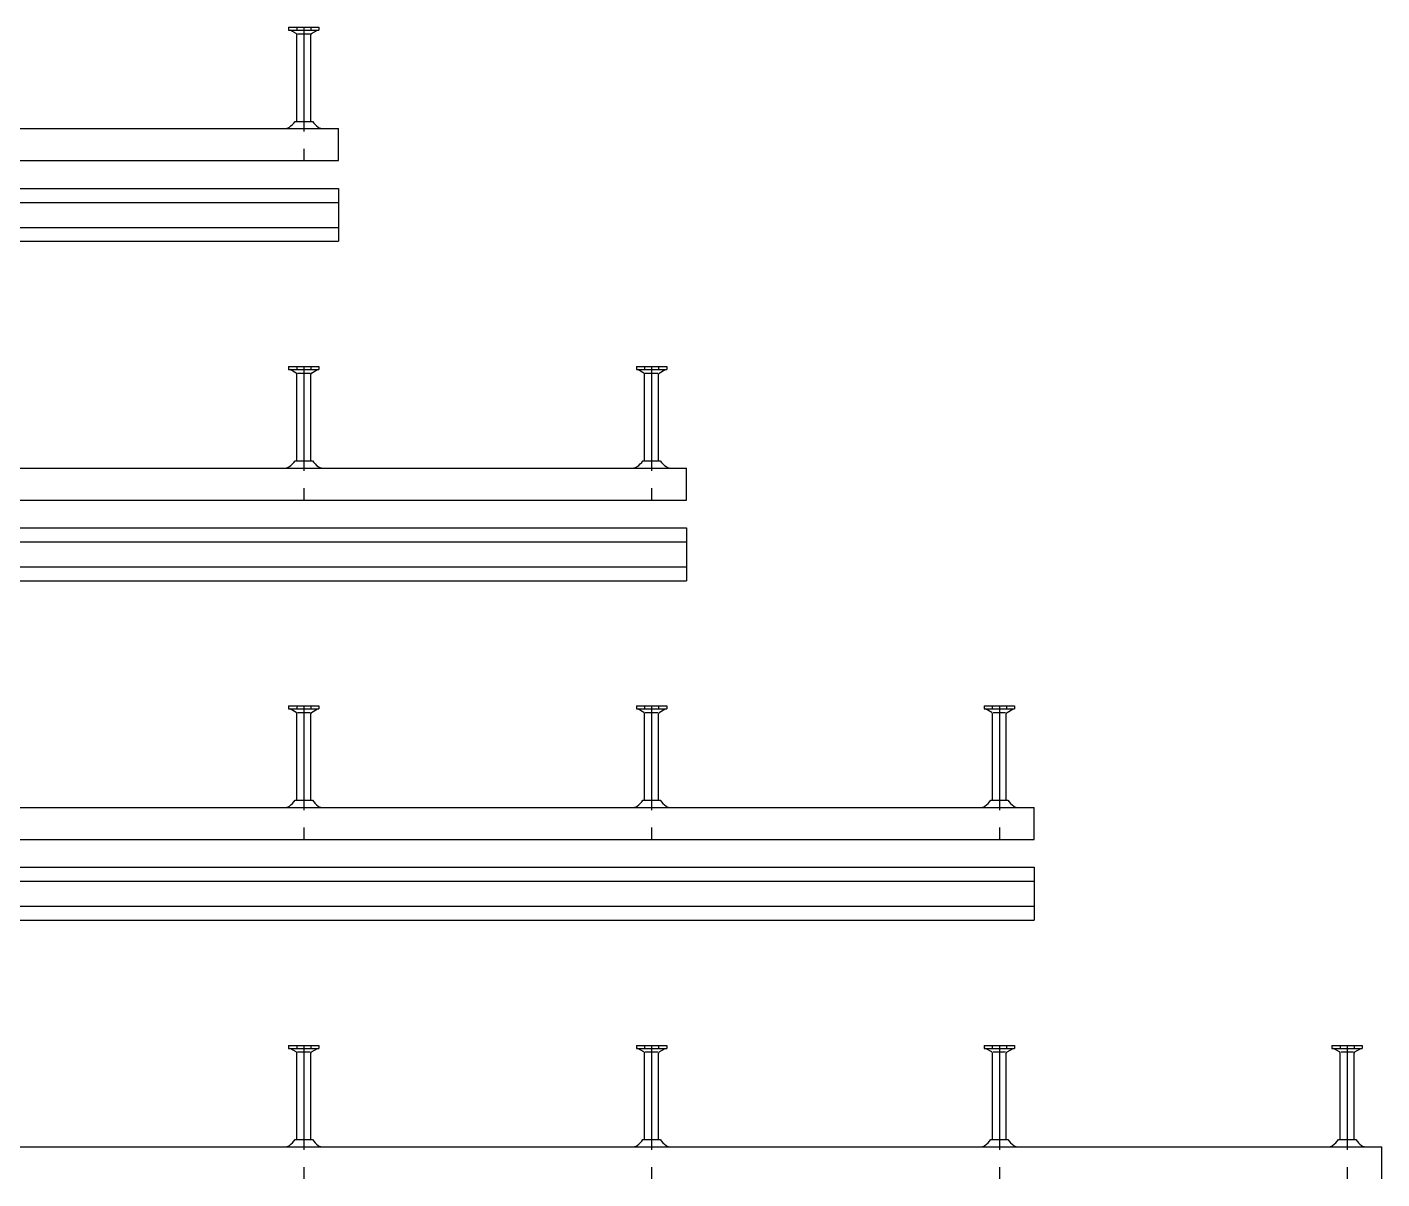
# Model space of a CAD drawing. Header units: millimetres. Extents: x -218 to 5910, y -4299 to 2743.
# Drawn here: x 1416 to 2390, y -825 to 3 of the extents above; entities that cross this region are included whole.
import ezdxf

# ---------------------------------------------------------------- set-up
doc = ezdxf.new("R2010")
doc.units = ezdxf.units.MM
doc.header["$LTSCALE"] = 10
doc.linetypes.add('MITTE2', pattern=[1.125, 0.75, -0.125, 0.125, -0.125])
doc.layers.add('HALFEN', color=2, linetype='CONTINUOUS')

msp = doc.modelspace()

# ---------------------------------------------------------------- linework, layer by layer
at = {"layer": 'HALFEN'}
for p, q in [((1604.34, 3.25), (1626.16, 3.25)), ((1604.34, 3.25), (1604.34, 1.05)), ((1604.34, 1.05), (1626.16, 1.05)), ((1609.75, -1.46), (1605.4, 1.05)), ((1610.16, 3.25), (1610.16, 1.05)), ((1620.34, 3.25), (1620.34, 1.05)), ((1620.75, -1.46), (1625.1, 1.05)), ((1626.16, 3.25), (1626.16, 1.05)), ((1610.25, -64.5), (1610.25, -2.33)), ((1619.76, -1.75), (1610.74, -1.75)), ((1620.25, -64.5), (1620.25, -2.33)), ((1609.04, -64.5), (1621.46, -64.5)), ((-159.75, -69.75), (1640.25, -69.75)), ((1640.25, -92.75), (1640.25, -69.75)), ((-159.75, -92.75), (1640.25, -92.75)), ((-159.75, -112.75), (1640.25, -112.75)), ((1640.25, -112.75), (1640.25, -150.75)), ((-159.75, -122.75), (1640.25, -122.75)), ((-159.75, -140.75), (1640.25, -140.75)), ((-159.75, -150.75), (1640.25, -150.75)), ((1604.34, -240.75), (1604.34, -242.95)), ((1604.34, -240.75), (1626.16, -240.75)), ((1604.34, -242.95), (1626.16, -242.95)), ((1609.75, -245.46), (1605.4, -242.95)), ((1610.16, -240.75), (1610.16, -242.95)), ((1620.34, -240.75), (1620.34, -242.95)), ((1620.75, -245.46), (1625.1, -242.95)), ((1626.16, -240.75), (1626.16, -242.95)), ((1854.34, -240.75), (1876.16, -240.75)), ((1854.34, -240.75), (1854.34, -242.95)), ((1854.34, -242.95), (1876.16, -242.95)), ((1859.75, -245.46), (1855.4, -242.95)), ((1860.16, -240.75), (1860.16, -242.95)), ((1870.34, -240.75), (1870.34, -242.95)), ((1870.75, -245.46), (1875.1, -242.95)), ((1876.16, -240.75), (1876.16, -242.95)), ((1610.25, -308.5), (1610.25, -246.33)), ((1619.76, -245.75), (1610.74, -245.75)), ((1620.25, -308.5), (1620.25, -246.33)), ((1860.25, -308.5), (1860.25, -246.33)), ((1869.76, -245.75), (1860.74, -245.75)), ((1870.25, -308.5), (1870.25, -246.33)), ((1609.04, -308.5), (1621.46, -308.5)), ((1859.04, -308.5), (1871.46, -308.5)), ((-159.75, -313.75), (1890.25, -313.75)), ((1890.25, -336.75), (1890.25, -313.75)), ((-159.75, -336.75), (1890.25, -336.75)), ((-159.75, -356.75), (1890.25, -356.75)), ((1890.25, -356.75), (1890.25, -394.75)), ((-159.75, -366.75), (1890.25, -366.75)), ((-159.75, -384.75), (1890.25, -384.75)), ((-159.75, -394.75), (1890.25, -394.75)), ((1604.34, -484.75), (1604.34, -486.95)), ((1604.34, -484.75), (1626.16, -484.75)), ((1604.34, -486.95), (1626.16, -486.95)), ((1609.75, -489.46), (1605.4, -486.95)), ((1610.16, -484.75), (1610.16, -486.95)), ((1620.34, -484.75), (1620.34, -486.95)), ((1620.75, -489.46), (1625.1, -486.95)), ((1626.16, -484.75), (1626.16, -486.95)), ((1854.34, -484.75), (1876.16, -484.75)), ((1854.34, -484.75), (1854.34, -486.95)), ((1854.34, -486.95), (1876.16, -486.95)), ((1859.75, -489.46), (1855.4, -486.95)), ((1860.16, -484.75), (1860.16, -486.95)), ((1870.34, -484.75), (1870.34, -486.95)), ((1870.75, -489.46), (1875.1, -486.95)), ((1876.16, -484.75), (1876.16, -486.95)), ((2104.34, -484.75), (2126.16, -484.75)), ((2104.34, -484.75), (2104.34, -486.95)), ((2104.34, -486.95), (2126.16, -486.95)), ((2109.75, -489.46), (2105.4, -486.95)), ((2110.16, -484.75), (2110.16, -486.95)), ((2120.34, -484.75), (2120.34, -486.95)), ((2120.75, -489.46), (2125.1, -486.95)), ((2126.16, -484.75), (2126.16, -486.95)), ((1610.25, -552.5), (1610.25, -490.33)), ((1619.76, -489.75), (1610.74, -489.75)), ((1620.25, -552.5), (1620.25, -490.33)), ((1860.25, -552.5), (1860.25, -490.33)), ((1869.76, -489.75), (1860.74, -489.75)), ((1870.25, -552.5), (1870.25, -490.33)), ((2110.25, -552.5), (2110.25, -490.33)), ((2119.76, -489.75), (2110.74, -489.75)), ((2120.25, -552.5), (2120.25, -490.33)), ((1609.04, -552.5), (1621.46, -552.5)), ((1859.04, -552.5), (1871.46, -552.5)), ((2109.04, -552.5), (2121.46, -552.5)), ((-159.75, -557.75), (2140.25, -557.75)), ((2140.25, -580.75), (2140.25, -557.75)), ((-159.75, -580.75), (2140.25, -580.75)), ((-159.75, -600.75), (2140.25, -600.75)), ((2140.25, -600.75), (2140.25, -638.75)), ((-159.75, -610.75), (2140.25, -610.75)), ((-159.75, -628.75), (2140.25, -628.75)), ((-159.75, -638.75), (2140.25, -638.75)), ((1604.34, -728.75), (1604.34, -730.95)), ((1604.34, -728.75), (1626.16, -728.75)), ((1610.16, -728.75), (1610.16, -730.95)), ((1620.34, -728.75), (1620.34, -730.95)), ((1626.16, -728.75), (1626.16, -730.95)), ((1854.34, -728.75), (1876.16, -728.75)), ((1854.34, -728.75), (1854.34, -730.95)), ((1860.16, -728.75), (1860.16, -730.95)), ((1870.34, -728.75), (1870.34, -730.95)), ((1876.16, -728.75), (1876.16, -730.95)), ((2104.34, -728.75), (2104.34, -730.95)), ((2104.34, -728.75), (2126.16, -728.75)), ((2110.16, -728.75), (2110.16, -730.95)), ((2120.34, -728.75), (2120.34, -730.95)), ((2126.16, -728.75), (2126.16, -730.95)), ((2354.34, -728.75), (2376.16, -728.75)), ((2354.34, -728.75), (2354.34, -730.95)), ((2360.16, -728.75), (2360.16, -730.95)), ((2370.34, -728.75), (2370.34, -730.95)), ((2376.16, -728.75), (2376.16, -730.95)), ((1604.34, -730.95), (1626.16, -730.95)), ((1609.75, -733.46), (1605.4, -730.95)), ((1610.25, -796.5), (1610.25, -734.33)), ((1619.76, -733.75), (1610.74, -733.75)), ((1620.25, -796.5), (1620.25, -734.33)), ((1620.75, -733.46), (1625.1, -730.95)), ((1854.34, -730.95), (1876.16, -730.95)), ((1859.75, -733.46), (1855.4, -730.95)), ((1860.25, -796.5), (1860.25, -734.33)), ((1869.76, -733.75), (1860.74, -733.75)), ((1870.25, -796.5), (1870.25, -734.33)), ((1870.75, -733.46), (1875.1, -730.95)), ((2104.34, -730.95), (2126.16, -730.95)), ((2109.75, -733.46), (2105.4, -730.95)), ((2110.25, -796.5), (2110.25, -734.33)), ((2119.76, -733.75), (2110.74, -733.75)), ((2120.25, -796.5), (2120.25, -734.33)), ((2120.75, -733.46), (2125.1, -730.95)), ((2354.34, -730.95), (2376.16, -730.95)), ((2359.75, -733.46), (2355.4, -730.95)), ((2360.25, -796.5), (2360.25, -734.33)), ((2369.76, -733.75), (2360.74, -733.75)), ((2370.25, -796.5), (2370.25, -734.33)), ((2370.75, -733.46), (2375.1, -730.95)), ((1609.04, -796.5), (1621.46, -796.5)), ((1859.04, -796.5), (1871.46, -796.5)), ((2109.04, -796.5), (2121.46, -796.5)), ((2359.04, -796.5), (2371.46, -796.5)), ((-159.75, -801.75), (2390.25, -801.75)), ((2390.25, -824.75), (2390.25, -801.75))]:
    msp.add_line(p, q, dxfattribs=at)
at = {"layer": 'HALFEN', "color": 1, "linetype": 'MITTE2', "ltscale": 10}
for p, q in [((1615.25, 3.25), (1615.25, -92.75)), ((1615.25, -240.75), (1615.25, -336.75)), ((1865.25, -240.75), (1865.25, -336.75)), ((1615.25, -484.75), (1615.25, -580.75)), ((1865.25, -484.75), (1865.25, -580.75)), ((2115.25, -484.75), (2115.25, -580.75)), ((1615.25, -728.75), (1615.25, -824.75)), ((1865.25, -728.75), (1865.25, -824.75)), ((2115.25, -728.75), (2115.25, -824.75)), ((2365.25, -728.75), (2365.25, -824.75))]:
    msp.add_line(p, q, dxfattribs=at)
at = {"layer": 'HALFEN'}
for centre, radius, start, end in [((1609.25, -2.33), 1, 0, 60), ((1621.25, -2.33), 1, 120, 180), ((1594.75, -54.5), 17.45, 305.34441, 325.01853), ((1635.75, -54.5), 17.45, 214.98147, 234.65559), ((1601.64, -64.21), 5.54, 270, 305.34441), ((1628.86, -64.21), 5.54, 234.65559, 270), ((1609.25, -246.33), 1, 0, 60), ((1621.25, -246.33), 1, 120, 180), ((1859.25, -246.33), 1, 0, 60), ((1871.25, -246.33), 1, 120, 180), ((1594.75, -298.5), 17.45, 305.34441, 325.01853), ((1635.75, -298.5), 17.45, 214.98147, 234.65559), ((1844.75, -298.5), 17.45, 305.34441, 325.01853), ((1885.75, -298.5), 17.45, 214.98147, 234.65559), ((1601.64, -308.21), 5.54, 270, 305.34441), ((1628.86, -308.21), 5.54, 234.65559, 270), ((1851.64, -308.21), 5.54, 270, 305.34441), ((1878.86, -308.21), 5.54, 234.65559, 270), ((1609.25, -490.33), 1, 0, 60), ((1621.25, -490.33), 1, 120, 180), ((1859.25, -490.33), 1, 0, 60), ((1871.25, -490.33), 1, 120, 180), ((2109.25, -490.33), 1, 0, 60), ((2121.25, -490.33), 1, 120, 180), ((1594.75, -542.5), 17.45, 305.34441, 325.01853), ((1635.75, -542.5), 17.45, 214.98147, 234.65559), ((1844.75, -542.5), 17.45, 305.34441, 325.01853), ((1885.75, -542.5), 17.45, 214.98147, 234.65559), ((2094.75, -542.5), 17.45, 305.34441, 325.01853), ((2135.75, -542.5), 17.45, 214.98147, 234.65559), ((1601.64, -552.21), 5.54, 270, 305.34441), ((1628.86, -552.21), 5.54, 234.65559, 270), ((1851.64, -552.21), 5.54, 270, 305.34441), ((1878.86, -552.21), 5.54, 234.65559, 270), ((2101.64, -552.21), 5.54, 270, 305.34441), ((2128.86, -552.21), 5.54, 234.65559, 270), ((1609.25, -734.33), 1, 0, 60), ((1621.25, -734.33), 1, 120, 180), ((1859.25, -734.33), 1, 0, 60), ((1871.25, -734.33), 1, 120, 180), ((2109.25, -734.33), 1, 0, 60), ((2121.25, -734.33), 1, 120, 180), ((2359.25, -734.33), 1, 0, 60), ((2371.25, -734.33), 1, 120, 180), ((1594.75, -786.5), 17.45, 305.34441, 325.01853), ((1635.75, -786.5), 17.45, 214.98147, 234.65559), ((1844.75, -786.5), 17.45, 305.34441, 325.01853), ((1885.75, -786.5), 17.45, 214.98147, 234.65559), ((2094.75, -786.5), 17.45, 305.34441, 325.01853), ((2135.75, -786.5), 17.45, 214.98147, 234.65559), ((2344.75, -786.5), 17.45, 305.34441, 325.01853), ((2385.75, -786.5), 17.45, 214.98147, 234.65559), ((1601.64, -796.21), 5.54, 270, 305.34441), ((1628.86, -796.21), 5.54, 234.65559, 270), ((1851.64, -796.21), 5.54, 270, 305.34441), ((1878.86, -796.21), 5.54, 234.65559, 270), ((2101.64, -796.21), 5.54, 270, 305.34441), ((2128.86, -796.21), 5.54, 234.65559, 270), ((2351.64, -796.21), 5.54, 270, 305.34441), ((2378.86, -796.21), 5.54, 234.65559, 270)]:
    msp.add_arc(centre, radius, start, end, dxfattribs=at)

doc.saveas('drawing.dxf')
